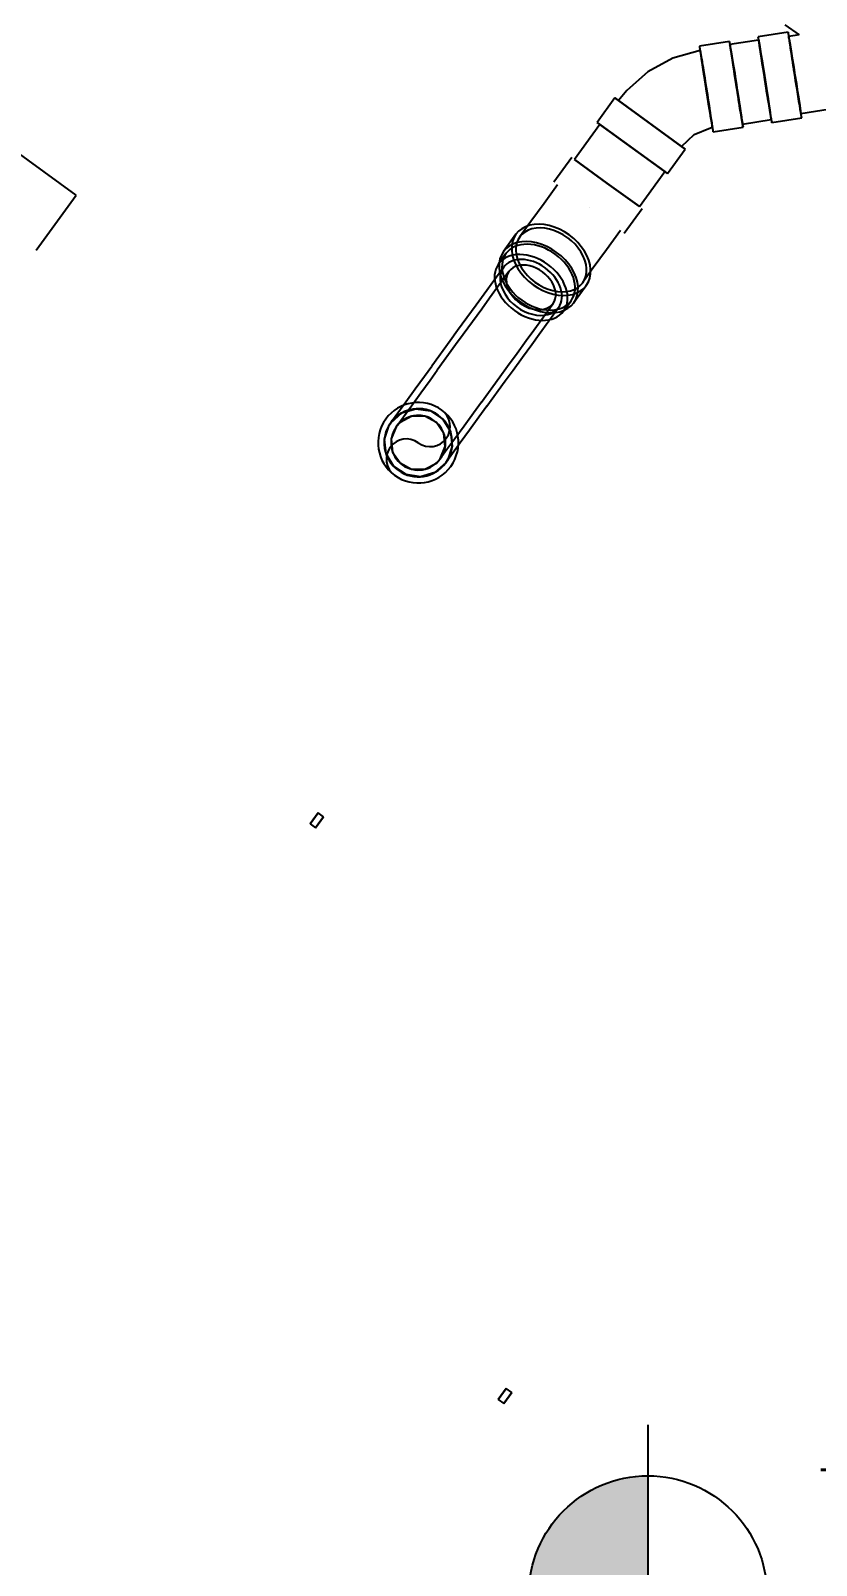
# Model space of a CAD drawing. Header units: millimetres. Extents: x 400392 to 401374, y 4543900 to 4544115.
# Drawn here: x 400709.991 to 400711.144, y 4544058.913 to 4544061.165 of the extents above; entities that cross this region are included whole.
import ezdxf

# ---------------------------------------------------------------- set-up
doc = ezdxf.new("R2010")
doc.units = ezdxf.units.MM
doc.linetypes.add('CIZGI', pattern=[0.4, 0.25, -0.15])
doc.linetypes.add('CONTINU', pattern=[0])
doc.layers.add('A-DETL-GENF', color=92, linetype='Continuous', lineweight=9)
for name, color, linetype in [('kolon tarama prota', 252, 'Continuous'), ('PRT-MI-a_fit_drainage', 10, 'Continuous'), ('st-s_level (kot)', 6, 'Continuous'), ('st-s_levelmark (kot işareti)', 4, 'Continuous')]:
    doc.layers.add(name, color=color, linetype=linetype)
doc.styles.add('OLCU', font='romanstw.shx')

# ---------------------------------------------------------------- blocks, each defined once
blk = doc.blocks.new('+24.06 mekanik')
at = {"layer": 'kolon tarama prota', "color": 253}
for p, q in [((4662.6, 167111.5), (4688.2, 167111.5)), ((4688.2, 167111.5), (4677.4, 167100.7)), ((4758.2, 167019.9), (4849.8, 167111.5)), ((4672.7, 167105.4), (4641.3, 167074)), ((4644.6, 167070.6), (4614.5, 167040.4)), ((4611.1, 167043.8), (4579.7, 167012.4)), ((4731.4, 166983.8), (4762.9, 167015.2)), ((4697.9, 166957), (4728.1, 166987.2)), ((4669.8, 166922.2), (4701.3, 166953.6)), ((4523.9, 166877.8), (4523.9, 166833.4)), ((4523.9, 166877.8), (4651.4, 166877.8)), ((4651.4, 166877.8), (4523.9, 166877.8)), ((4530.5, 166877.8), (4644.8, 166877.8)), ((4644.8, 166877.8), (4530.5, 166877.8)), ((4651.4, 166833.4), (4651.4, 166877.8)), ((4523.9, 166833.4), (4651.4, 166833.4)), ((4651.4, 166833.4), (4523.9, 166833.4)), ((4528.7, 166833.4), (4528.7, 166769.9)), ((4587.7, 166833.4), (4528.7, 166833.4)), ((4528.7, 166833.4), (4587.7, 166833.4)), ((4646.7, 166833.4), (4587.7, 166833.4)), ((4587.7, 166833.4), (4646.7, 166833.4)), ((4646.7, 166769.9), (4646.7, 166833.4)), ((4523.9, 166769.9), (4523.9, 166725.4)), ((4587.7, 166769.9), (4528.7, 166769.9)), ((4528.7, 166769.9), (4587.7, 166769.9)), ((4646.7, 166769.9), (4587.7, 166769.9)), ((4587.7, 166769.9), (4646.7, 166769.9)), ((4587.7, 166769.9), (4587.7, 166769.9)), ((4587.7, 166769.9), (4587.7, 166769.9)), ((4651.4, 166725.4), (4651.4, 166769.9)), ((4587.7, 166725.4), (4587.7, 166725.4)), ((4587.7, 166725.4), (4587.7, 166725.4)), ((4587.7, 166725.4), (4587.7, 166725.4)), ((4587.7, 166725.4), (4587.7, 166725.4)), ((4523.9, 166630.6), (4523.9, 166599.1)), ((4651.4, 166599.1), (4651.4, 166630.6)), ((4528.7, 166599), (4528.7, 166580.4)), ((4646.7, 166580.6), (4646.7, 166599.2)), ((4537.6, 166580.5), (4537.6, 166532.1)), ((4547.6, 166580.5), (4547.6, 166532.1)), ((4627.6, 166532.1), (4627.6, 166580.5)), ((4637.6, 166532.1), (4637.6, 166580.5)), ((4537.6, 166447.2), (4537.6, 166401.3)), ((4547.6, 166447.2), (4547.6, 166401.3)), ((4627.6, 166401.3), (4627.6, 166447.2)), ((4637.6, 166401.3), (4637.6, 166447.2)), ((4797.6, 165773.2), (4787.6, 165773.2)), ((4787.6, 165773.2), (4787.6, 165753.2)), ((4787.6, 165753.2), (4787.6, 165773.2)), ((4797.6, 165773.2), (4797.6, 165753.2)), ((4797.6, 165753.2), (4797.6, 165773.2)), ((4787.6, 165753.2), (4797.6, 165753.2)), ((5517.6, 165252.2), (5507.6, 165252.2)), ((5507.6, 165232.2), (5507.6, 165252.2)), ((5507.6, 165252.2), (5507.6, 165232.2)), ((5517.6, 165232.2), (5517.6, 165252.2)), ((5517.6, 165252.2), (5517.6, 165232.2)), ((5507.6, 165232.2), (5517.6, 165232.2))]:
    blk.add_line(p, q, dxfattribs=at)
at = {"layer": 'kolon tarama prota', "color": 253, "flags": 128}
for points in [[(4584.3, 167007.7), (4558.4, 166975), (4540.4, 166937.3), (4531.5, 166896.6), (4530.5, 166877.8)], [(4644.8, 166877.8), (4649.5, 166902.9), (4663, 166924.6), (4665.2, 166926.9)], [(4530.5, 166630.6), (4530.5, 166658.9), (4530.5, 166691.9), (4530.5, 166725.4)], [(4644.8, 166725.4), (4644.8, 166690.1), (4644.8, 166657.3), (4644.8, 166630.6)], [(4537.6, 166532.1), (4537.6, 166512.3), (4537.6, 166489), (4537.6, 166465.8), (4537.6, 166447.2)], [(4547.6, 166532.1), (4547.6, 166512.3), (4547.6, 166489), (4547.6, 166465.8), (4547.6, 166447.2)], [(4627.6, 166447.2), (4627.6, 166467), (4627.6, 166490.4), (4627.6, 166513.6), (4627.6, 166532.1)], [(4637.6, 166447.2), (4637.6, 166467), (4637.6, 166490.4), (4637.6, 166513.6), (4637.6, 166532.1)], [(4537.6, 166298.8), (4537.6, 166303.5), (4537.6, 166316.9), (4537.6, 166336.8), (4537.6, 166360.2), (4537.6, 166383.4), (4537.6, 166401.3)], [(4547.6, 166298.8), (4547.6, 166303.5), (4547.6, 166316.9), (4547.6, 166336.8), (4547.6, 166360.2), (4547.6, 166383.4), (4547.6, 166401.3)], [(4627.6, 166401.3), (4627.6, 166381.5), (4627.6, 166358.1), (4627.6, 166334.9), (4627.6, 166315.4), (4627.6, 166302.8), (4627.6, 166298.8)], [(4637.6, 166401.3), (4637.6, 166381.5), (4637.6, 166358.1), (4637.6, 166334.9), (4637.6, 166315.4), (4637.6, 166302.8), (4637.6, 166298.8)], [(4537.6, 166298.8), (4542.3, 166320), (4555.5, 166337.1), (4574.7, 166347.1), (4596.3, 166348.1), (4616.3, 166339.8), (4630.9, 166323.8), (4637.4, 166303.1), (4637.6, 166298.8)], [(4627.6, 166298.8), (4623, 166317.6), (4610, 166332), (4591.9, 166338.6), (4572.7, 166336), (4557.1, 166324.7), (4548.5, 166307.3), (4547.6, 166298.8)], [(4637.6, 166298.8), (4632.9, 166277.7), (4619.8, 166260.5), (4600.5, 166250.5), (4578.9, 166249.6), (4558.9, 166257.9), (4544.3, 166273.9), (4537.8, 166294.5), (4537.6, 166298.8)], [(4547.6, 166298.8), (4552.3, 166280.1), (4565.2, 166265.7), (4583.4, 166259.1), (4602.5, 166261.7), (4618.2, 166273), (4626.7, 166290.3), (4627.6, 166298.8)]]:
    blk.add_lwpolyline(points, dxfattribs=at)
at = {"layer": 'kolon tarama prota', "color": 253}
for centre, radius, start, end in [((4587.6, 166298.8), 59, 0, 180), ((4587.6, 166298.8), 50, 359.9992, 179.9992), ((4587.6, 166298.8), 50, 359.9992, 179.9992), ((4587.6, 166298.8), 50, 0, 180), ((4587.6, 166328.3), 29.5, 270, 90), ((4587.6, 166298.8), 40, 359.9992, 179.9992), ((4587.6, 166298.8), 40, 359.9992, 179.9992), ((4587.6, 166298.8), 40, 0, 180), ((4587.6, 166298.8), 59, 180, 0), ((4587.6, 166298.8), 50, 179.9992, 359.9992), ((4587.6, 166298.8), 50, 179.9992, 359.9992), ((4587.6, 166298.8), 50, 180, 0), ((4587.6, 166298.8), 40, 179.9992, 359.9992), ((4587.6, 166298.8), 40, 179.9992, 359.9992), ((4587.6, 166298.8), 40, 180, 0), ((4587.6, 166269.3), 29.5, 90, 270)]:
    blk.add_arc(centre, radius, start, end, dxfattribs=at)
for centre, major_axis, ratio, start_param, end_param in [((4717.8, 167060.3), (-45.1, 45.1), 0.009975, 6.279018, 9.420611), ((4717.8, 167060.3), (-45.1, 45.1), 0.009975, 3.137426, 6.279018), ((4717.8, 167060.3), (-40.4, 40.4), 0.009975, 6.279018, 9.420611), ((4717.8, 167060.3), (-40.4, 40.4), 0.009975, 3.137426, 6.279018), ((4686.4, 167028.9), (-45.1, 45.1), 0.009975, 6.279018, 9.420611), ((4686.4, 167028.9), (-45.1, 45.1), 0.009975, 3.137426, 6.279018), ((4686.4, 167028.9), (-41.7, 41.7), 0.009975, 0, 1.570796), ((4686.4, 167028.9), (-41.7, 41.7), 0.009975, 4.712389, 6.283185), ((4656.2, 166998.7), (-45.1, 45.1), 0.009975, 6.273211, 9.414803), ((4656.2, 166998.7), (-45.1, 45.1), 0.009975, 3.131618, 6.273211), ((4656.2, 166998.7), (-41.7, 41.7), 0.009975, 0, 1.570796), ((4656.2, 166998.7), (-41.7, 41.7), 0.009975, 4.712389, 6.283185), ((4686.4, 167028.9), (-41.7, 41.7), 0.009975, 1.570796, 3.141593), ((4686.4, 167028.9), (-41.7, 41.7), 0.009975, 3.141593, 4.712389), ((4624.7, 166967.3), (-45.1, 45.1), 0.009975, 6.273211, 9.414803), ((4624.7, 166967.3), (-45.1, 45.1), 0.009975, 3.131618, 6.273211), ((4624.7, 166967.3), (-40.4, 40.4), 0.009975, 6.273211, 9.414803), ((4624.7, 166967.3), (-40.4, 40.4), 0.009975, 3.131618, 6.273211), ((4656.2, 166998.7), (-41.7, 41.7), 0.009975, 1.570796, 3.141593), ((4656.2, 166998.7), (-41.7, 41.7), 0.009975, 3.141593, 4.712389), ((4587.7, 166630.6), (63.8, 0), 0.707107, 1.570796, 4.712389), ((4587.7, 166630.6), (57.1, 0), 0.707107, 1.570796, 4.712389), ((4587.7, 166630.6), (63.8, 0), 0.707107, 4.712389, 7.853982), ((4587.7, 166630.6), (57.2, 0), 0.707107, 4.712389, 7.853982), ((4587.7, 166599.1), (63.8, 0), 0.707107, 1.570796, 4.712389), ((4587.7, 166599.1), (59, 0.1), 0.707106, 1.570796, 3.141593), ((4587.7, 166599.1), (59, 0.1), 0.707106, 0, 1.570796), ((4587.7, 166599.1), (63.8, 0), 0.707107, 4.712389, 7.853982), ((4587.7, 166580.5), (59, 0.1), 0.707106, 1.570796, 3.141593), ((4587.6, 166580.5), (-50, 0), 0.707107, 3.141593, 6.283185), ((4587.7, 166580.5), (59, 0.1), 0.707106, 0, 1.570796), ((4587.7, 166599.1), (59, 0.1), 0.707106, 3.141593, 4.712389), ((4587.6, 166580.5), (40, 0), 0.707107, 0, 3.141593), ((4587.7, 166599.1), (59, 0.1), 0.707106, 4.712389, 6.283185), ((4587.7, 166580.5), (59, 0.1), 0.707106, 3.141593, 4.712389), ((4587.6, 166580.5), (-50, 0), 0.707107, 0, 3.141593), ((4587.6, 166580.5), (40, 0), 0.707107, 3.141593, 6.283185), ((4587.7, 166580.5), (59, 0.1), 0.707106, 4.712389, 6.283185)]:
    blk.add_ellipse(centre, major_axis=major_axis, ratio=ratio, start_param=start_param, end_param=end_param, dxfattribs=at)
blk = doc.blocks.new('PLAN_KOT')
at = {"layer": 'st-s_levelmark (kot işareti)'}
h = blk.add_hatch(color=256, dxfattribs=at)
h.paths.add_polyline_path([(0, 17.5, 0.414214), (-17.5, 0), (0, 0)])
h.paths.add_polyline_path([(17.5, 0), (0, 0), (0, -17.5, 0.414214)])
for p, q in [((0, 25), (0, -25)), ((105, 0), (-25, 0))]:
    blk.add_line(p, q, dxfattribs=at)
blk.add_circle((0, 0), 17.5, dxfattribs=at)
at = {"layer": 'st-s_level (kot)', "color": 6, "style": 'OLCU', "width": 0.8}
for tag, p in [('KOT', (22.67, 9.78)), ('DÖŞEME_KALINLIĞI', (22.67, -27.63))]:
    blk.add_attdef(tag, p, '', height=20, dxfattribs=at)

msp = doc.modelspace()

# ---------------------------------------------------------------- linework, layer by layer
at = {"layer": 'PRT-MI-a_fit_drainage', "color": 2, "linetype": 'CIZGI'}
msp.add_lwpolyline([(400709.653, 4544061.2176), (400709.3591, 4544060.813), (400709.7636, 4544060.5192), (400710.0575, 4544060.9237)], close=True, dxfattribs=at)

# ---------------------------------------------------------------- block references
at = {"layer": 'A-DETL-GENF', "xscale": 0.001, "yscale": 0.001, "zscale": 0.001, "rotation": 323.9999999999982}
msp.add_blockref('+24.06 mekanik', (400609.1002, 4543928.7183), dxfattribs=at)
at = {"layer": 'st-s_level (kot)', "linetype": 'CONTINU', "ltscale": 0.1, "xscale": 0.01, "yscale": 0.01, "zscale": 0.01}
msp.add_blockref('PLAN_KOT', (400710.8967, 4544058.8697), dxfattribs=at).add_auto_attribs({'KOT': '+23.56', 'DÖŞEME_KALINLIĞI': 'd=50'})

doc.saveas('drawing.dxf')
